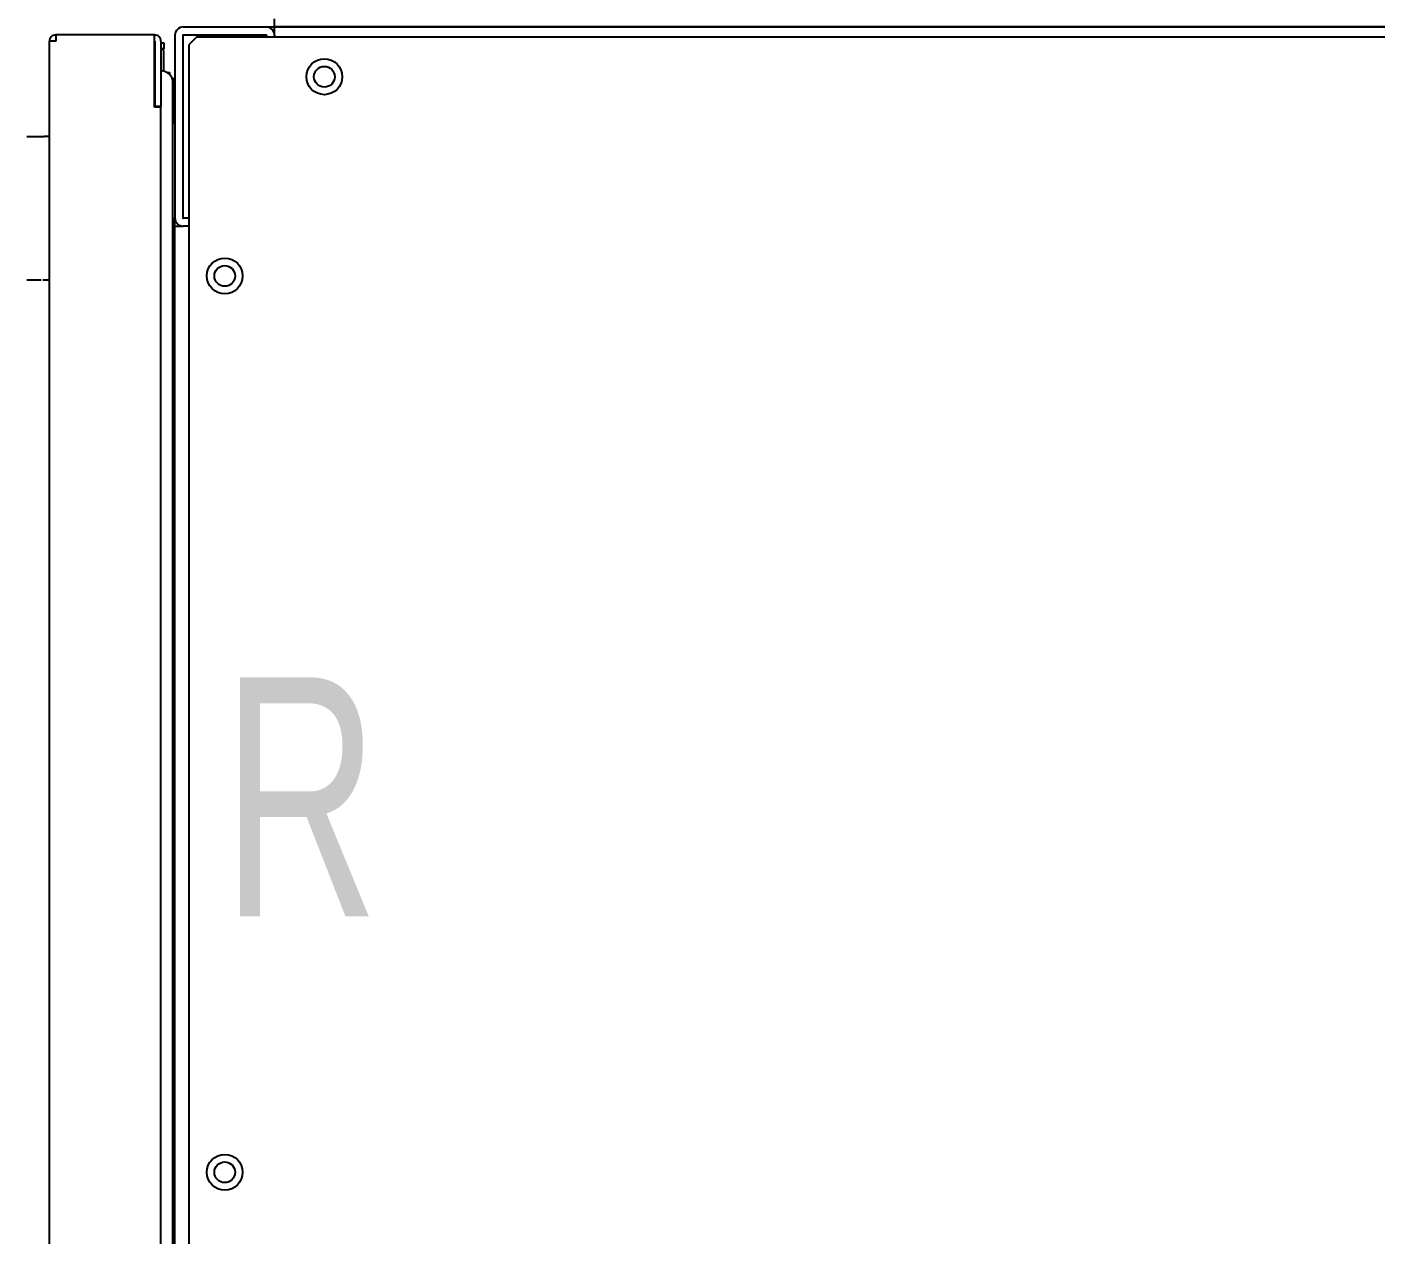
# Model space of a CAD drawing. Header units: millimetres. Extents: x -18178 to 96133, y -22425 to 61598.
# Drawn here: x 41554.4 to 41892.7, y 2426.8 to 2729.8 of the extents above; entities that cross this region are included whole.
import ezdxf
from ezdxf.enums import TextEntityAlignment as Align

# ---------------------------------------------------------------- set-up
doc = ezdxf.new("R2010")
doc.units = ezdxf.units.MM
for name, color, linetype in [('10H46857P03_12', 7, 'Continuous'), ('10H46941P01', 7, 'Continuous'), ('CH0500FE', 7, 'Continuous'), ('CH0800FE', 7, 'Continuous'), ('EAE-BB-A-OUT-002-KXA 2000A', 131, 'Continuous'), ('EAE-UPS PANEL-VERTV.', 7, 'Continuous'), ('GUARNIZIONE_PORT', 7, 'Continuous'), ('MA0967FE', 7, 'Continuous'), ('MA1369FE', 7, 'Continuous'), ('MA1370FE', 7, 'Continuous'), ('MA1448FE', 7, 'Continuous'), ('MA1648FE', 7, 'Continuous'), ('NEW_RG0043AL', 7, 'Continuous'), ('RG0676FE', 7, 'Continuous')]:
    doc.layers.add(name, color=color, linetype=linetype)
doc.styles.get("Standard").update_dxf_attribs({"font": 'arial.ttf'})

# ---------------------------------------------------------------- blocks, each defined once
blk = doc.blocks.new('A$Ccc32f15b')
at = {"layer": '10H46857P03_12', "color": 7, "linetype": 'Continuous'}
for p, q in [((133.6950126966707, 1.809041805245215e-11), (133.6950127284042, -0.06358486895091175)), ((133.6950126966705, 1.870148480520584e-11), (133.6950127159971, -0.06358528327428559)), ((135.4950126966708, -0.06358486895029358), (135.4950126966708, 1.809752347980975e-11)), ((133.6950126966705, -9.17554388024655e-09), (133.6950126966705, -0.06358490277037276)), ((133.6950126966707, -0.06358486895091175), (133.6950126966707, -0.06449363995587021)), ((133.6950126966707, -0.2812315081131089), (133.6950126966705, -0.06449363995530177)), ((133.6957892875095, -0.06048007928826848), (133.6971361821096, -0.08403272394061645)), ((135.4928888796159, -0.08403467991393399), (135.4942454133156, -0.06049384259065249)), ((135.4950126966708, -0.06449363995589863), (135.4950126966708, -0.06358528320878065)), ((135.4950126966707, -0.2812315081122705), (135.4950126966708, -0.102255930332106))]:
    blk.add_line(p, q, dxfattribs=at)
at = {"layer": '10H46941P01', "color": 7, "linetype": 'Continuous'}
for p, q in [((133.5225126966693, 1.562500000018694), (132.9725126966693, 1.562500000018694)), ((132.9725126966693, 1.562500000018694), (132.9725126966693, 1.542280532751185)), ((133.1100126966693, 1.562500000018687), (133.1100126966693, 1.575000000018719)), ((133.1850126966693, 1.575000000018719), (133.1850126966693, 1.562500000018716)), ((133.3100126966692, 1.562500000018716), (133.3100126966692, 1.575000000018719)), ((133.3850126966693, 1.575000000018719), (133.3850126966693, 1.562500000018694)), ((133.5225126966693, 1.550000000006548), (133.5225126966693, 1.562500000018687))]:
    blk.add_line(p, q, dxfattribs=at)
at = {"layer": 'CH0500FE', "color": 7, "linetype": 'Continuous'}
for p, q in [((134.8200126966715, 1.750000000012662), (134.8200126966715, 1.680000000012676)), ((134.8200126966715, 1.575000000012686), (134.8200126966715, 1.680000000012683)), ((158.7200126966715, 1.575000000012786), (134.8200126966715, 1.575000000012686))]:
    blk.add_line(p, q, dxfattribs=at)
for centre in [(135.4450126966715, 2.200000000012686), (146.6950126966715, 2.200000000012729)]:
    blk.add_circle(centre, 0.13, dxfattribs=at)
at = {"layer": 'CH0800FE', "color": 7, "linetype": 'Continuous'}
for p, q in [((132.3199999999999, 42.82500000001663), (132.3199999999999, 2.825000000016622)), ((132.3200126966715, 2.825000000012686), (132.3200126966713, 42.82500000001269)), ((132.3199999999999, 2.825000000016622), (132.2199999999998, 2.825000000016622)), ((132.4250126966715, 2.825000000012672), (132.3200126966715, 2.825000000012679)), ((132.4250126966715, 2.825000000012672), (132.4450126966715, 2.825000000012672))]:
    blk.add_line(p, q, dxfattribs=at)
blk.add_circle((132.9450126966715, 3.450000000012672), 0.13, dxfattribs=at)
at = {"layer": 'GUARNIZIONE_PORT', "color": 7, "linetype": 'Continuous'}
for p, q in [((158.7200126966715, 1.550000000000814), (133.0200126966718, 1.550000000000715)), ((133.3250126966718, 1.400000000000709), (133.3200126966719, 1.400000000000709))]:
    blk.add_line(p, q, dxfattribs=at)
blk.add_arc((133.0200126966718, 1.400000000000723), 0.1499999999999835, 90, 180.0000000000082, dxfattribs=at)
at = {"layer": 'MA0967FE', "color": 7, "linetype": 'Continuous'}
for p, q in [((136.9450126966715, 1.550000000000729), (136.9450126966715, 1.575000000012778)), ((137.0450126966715, 1.575000000012786), (137.0450126966715, 1.550000000000729))]:
    blk.add_line(p, q, dxfattribs=at)
blk.add_arc((135.0500126966715, 1.495000000012773), 0.08000000000000092, 90, 136.5674634541165, dxfattribs=at)
at = {"layer": 'MA1369FE', "color": 7, "linetype": 'Continuous'}
for p, q in [((132.3200126966692, 2.820000000018993), (132.3200126966692, 2.825000000018989)), ((132.3200126966692, 2.720000000012668), (132.3200126966692, 2.820000000018993)), ((132.319874843358, 1.674874843374809), (132.3199999999999, 1.675000000016624)), ((132.3200126966692, 1.67500000001899), (132.3201378533131, 1.674874843375022)), ((132.4198875400338, 1.575125156654309), (132.4200126966692, 1.575000000018989)), ((134.8200126966715, 1.575000000018996), (134.7150126966716, 1.575000000018996))]:
    blk.add_line(p, q, dxfattribs=at)
at = {"layer": 'MA1370FE', "color": 7, "linetype": 'Continuous'}
for p, q in [((132.3200126966715, 1.680000000012669), (132.3200126966715, 2.720000000012668)), ((132.4200126966715, 1.680000000012669), (132.4200126966715, 2.720000000012668)), ((132.4250126966715, 2.825000000012672), (132.4450126966715, 2.825000000012672)), ((132.4250126966715, 2.72500000001267), (132.4450126966715, 2.72500000001267)), ((134.7200126966715, 1.750000000012662), (134.7200126966715, 1.680000000012676)), ((134.8200126966715, 1.750000000012662), (134.8200126966715, 1.680000000012676)), ((132.4250126966715, 1.675000000012673), (134.7150126966716, 1.67500000001268)), ((132.4250126966715, 1.575000000012672), (134.7150126966716, 1.575000000012679))]:
    blk.add_line(p, q, dxfattribs=at)
for centre, radius, start, end in [((132.4250126966715, 2.720000000012668), 0.1049999999999995, 90, 180), ((132.4250126966715, 2.720000000012668), 0.00499999999999945, 90, 180), ((132.4250126966715, 1.680000000012669), 0.1050000000000106, 180.0000000000037, 270), ((132.4250126966715, 1.680000000012669), 0.005000000000010552, 180, 270), ((134.7150126966716, 1.680000000012676), 0.00499999999999945, 270, 0), ((134.7150126966716, 1.680000000012676), 0.1049999999999995, 270, 0)]:
    blk.add_arc(centre, radius, start, end, dxfattribs=at)
at = {"layer": 'MA1448FE', "color": 7, "linetype": 'Continuous'}
for p, q in [((132.5000126966718, 1.400000000000695), (133.3200126966718, 1.399999999985802)), ((133.3200126966719, 1.399999999985809), (133.3200126966719, 1.324999999985799)), ((158.7200126966715, 1.400000000000816), (133.3250126966718, 1.400000000000709)), ((133.3250126966717, 1.400000000000709), (133.3250126966717, 1.320000000020599)), ((132.4200126966718, 1.320000000021309), (132.4200126966718, 0.07999999999397289)), ((133.3250126966717, 1.31999999999779), (132.4200126966718, 1.319999999997783)), ((132.5000126966717, 1.325000000070709), (133.3200126966718, 1.324999999985806)), ((132.4200126966718, 0.07999999999398), (132.5000126966699, 0.07999999999398)), ((132.5000126966699, 0.07999999999398), (132.5000126966699, 4.234834705130197e-12)), ((162.1400126966718, -3.822719918389339e-12), (132.5000126966699, 1.55893076225766e-11))]:
    blk.add_line(p, q, dxfattribs=at)
for centre, radius, start, end in [((132.5000126966717, 1.320000000070699), 0.07999999992999858, 89.99999999995929, 180.0000000179076), ((132.5000126966717, 1.320000000070699), 0.005000000000000837, 90, 180.0000002865247), ((132.5000126966718, 0.08000000001658947), 0.0799999999999912, 179.999999980937, 269.9999999986565), ((132.5000126966718, 0.08000000001658947), 0.00499999999999945, 179.9999999830642, 269.9999999785045)]:
    blk.add_arc(centre, radius, start, end, dxfattribs=at)
at = {"layer": 'MA1648FE', "color": 7, "linetype": 'Continuous'}
for p, q in [((132.5200126966694, 1.40000000000034), (132.5200126966694, 1.437500000028678)), ((132.5200126966694, 1.43750000002867), (132.5950126966694, 1.43750000002867)), ((132.6200126966747, 1.437500000028656), (132.5825126966452, 1.399999999999189)), ((132.5950126966693, 1.43750000002867), (132.5950126966693, 1.412500000023336)), ((132.6150126966646, 1.432500000018649), (132.6000126966693, 1.432500000018649)), ((132.8747758211963, 1.437500000028663), (132.6200126966746, 1.437500000028663)), ((132.8925126966693, 1.479017403143025), (132.8925126966693, 1.512500000018655)), ((132.9207970225272, 1.512500000018647), (132.8925126966693, 1.512500000018647)), ((132.5200126966746, 1.32500000006862), (132.5200126966746, 1.320000000024493))]:
    blk.add_line(p, q, dxfattribs=at)
blk.add_arc((132.6000126966701, 1.352500000028726), 0.08000000000077945, 90.00000000056997, 93.5833216990871, dxfattribs=at)
at = {"layer": 'NEW_RG0043AL', "color": 7, "linetype": 'Continuous'}
for p, q in [((132.4450126966716, 1.850000000012656), (132.4450126966715, 33.80000000001266)), ((132.4450126966716, 1.850000000012656), (132.5450126966716, 1.750000000012655)), ((132.5450126966715, 1.750000000012662), (158.4700126966715, 1.750000000012761))]:
    blk.add_line(p, q, dxfattribs=at)
for centre in [(132.9450126966715, 3.450000000012665), (135.4450126966716, 2.200000000012672), (146.6950126966715, 2.200000000012714)]:
    blk.add_circle(centre, 0.2250000000000001, dxfattribs=at)
at = {"layer": 'RG0676FE', "color": 7, "linetype": 'Continuous'}
blk.add_line((133.3250126966693, 1.325000000025369), (133.3200126966717, 1.325000000025369), dxfattribs=at)
blk.add_arc((132.6200126966718, 1.200000000025369), 0.1250000000000001, 90, 106.2602047534845, dxfattribs=at)
blk = doc.blocks.new('ups-panel')
at = {"layer": 'EAE-UPS PANEL-VERTV.', "xscale": 20, "yscale": 20, "zscale": 20}
blk.add_blockref('A$Ccc32f15b', (5.099999998885323, -450.0250000056923, 1985.5), dxfattribs=at)

msp = doc.modelspace()

# ---------------------------------------------------------------- block references
at = {"layer": 'EAE-BB-A-OUT-002-KXA 2000A', "rotation": 270}
msp.add_blockref('ups-panel', (42010.06460068087, 5381.308835852265), dxfattribs=at)

# ---------------------------------------------------------------- texts
at = {"layer": 'EAE-BB-A-OUT-002-KXA 2000A', "color": 7, "width": 0.65}
msp.add_text('R', height=60, dxfattribs=at).set_placement((41623.03960067548, 2536.558835853386, 3105.000000000001), align=Align.MIDDLE)

doc.saveas('drawing.dxf')
